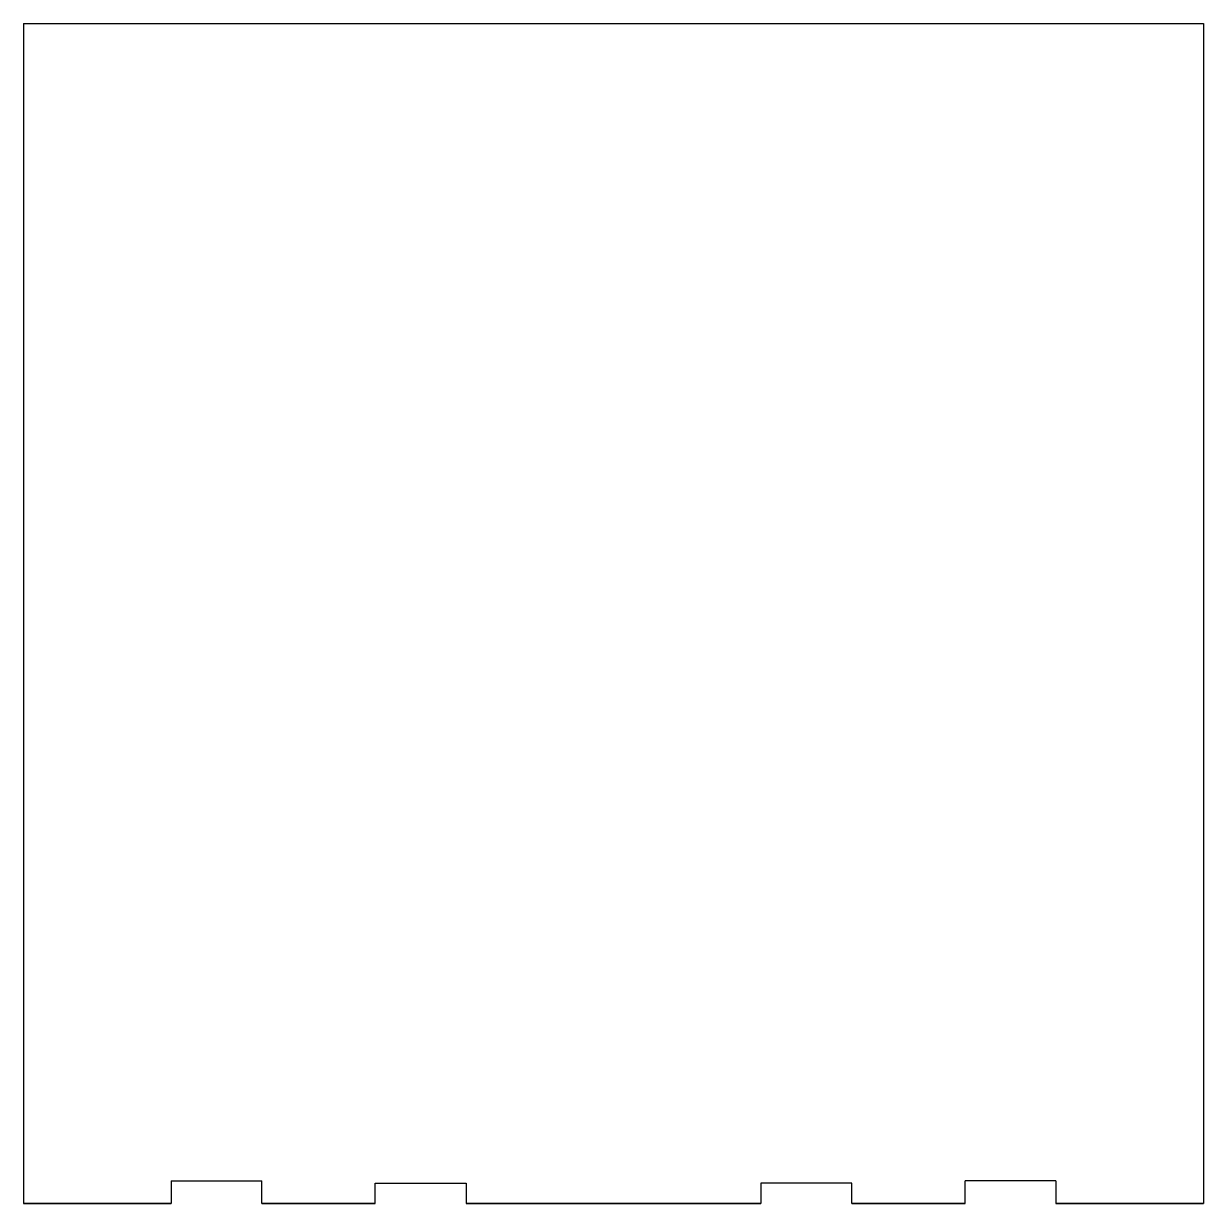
# Model space of a CAD drawing. Extents: x -6.5 to 6.5, y -6.5 to 6.5.
import ezdxf

# ---------------------------------------------------------------- set-up
doc = ezdxf.new("R2010")
doc.units = 0
doc.header["$MEASUREMENT"] = 0
doc.layers.add('MODELSKETCH_VISIBLE', color=7, linetype='CONTINUOUS')

msp = doc.modelspace()

# ---------------------------------------------------------------- linework, layer by layer
at = {"layer": 'MODELSKETCH_VISIBLE'}
for p, q in [((-6.5, 6.5), (-6.5, -6.5)), ((-6.5, 6.5), (6.5, 6.5)), ((6.5, 6.5), (6.5, -6.5)), ((-4.875, -6.25), (-3.875, -6.25)), ((-4.875, -6.25), (-4.875, -6.5)), ((-3.875, -6.5), (-3.875, -6.25)), ((-2.625, -6.5), (-2.625, -6.278)), ((-2.625, -6.278), (-1.625, -6.278)), ((-1.625, -6.278), (-1.625, -6.5)), ((2.625, -6.278), (1.625, -6.278)), ((1.625, -6.278), (1.625, -6.5)), ((2.625, -6.5), (2.625, -6.278)), ((4.875, -6.25), (3.875, -6.25)), ((3.875, -6.5), (3.875, -6.25)), ((4.875, -6.25), (4.875, -6.5)), ((-4.875, -6.5), (-6.5, -6.5)), ((-6.5, -6.5), (-4.875, -6.5)), ((-2.625, -6.5), (-3.875, -6.5)), ((-3.875, -6.5), (-2.625, -6.5)), ((1.625, -6.5), (-1.625, -6.5)), ((-1.625, -6.5), (1.625, -6.5)), ((2.625, -6.5), (3.875, -6.5)), ((3.875, -6.5), (2.625, -6.5)), ((6.5, -6.5), (4.875, -6.5)), ((4.875, -6.5), (6.5, -6.5))]:
    msp.add_line(p, q, dxfattribs=at)

doc.saveas('drawing.dxf')
